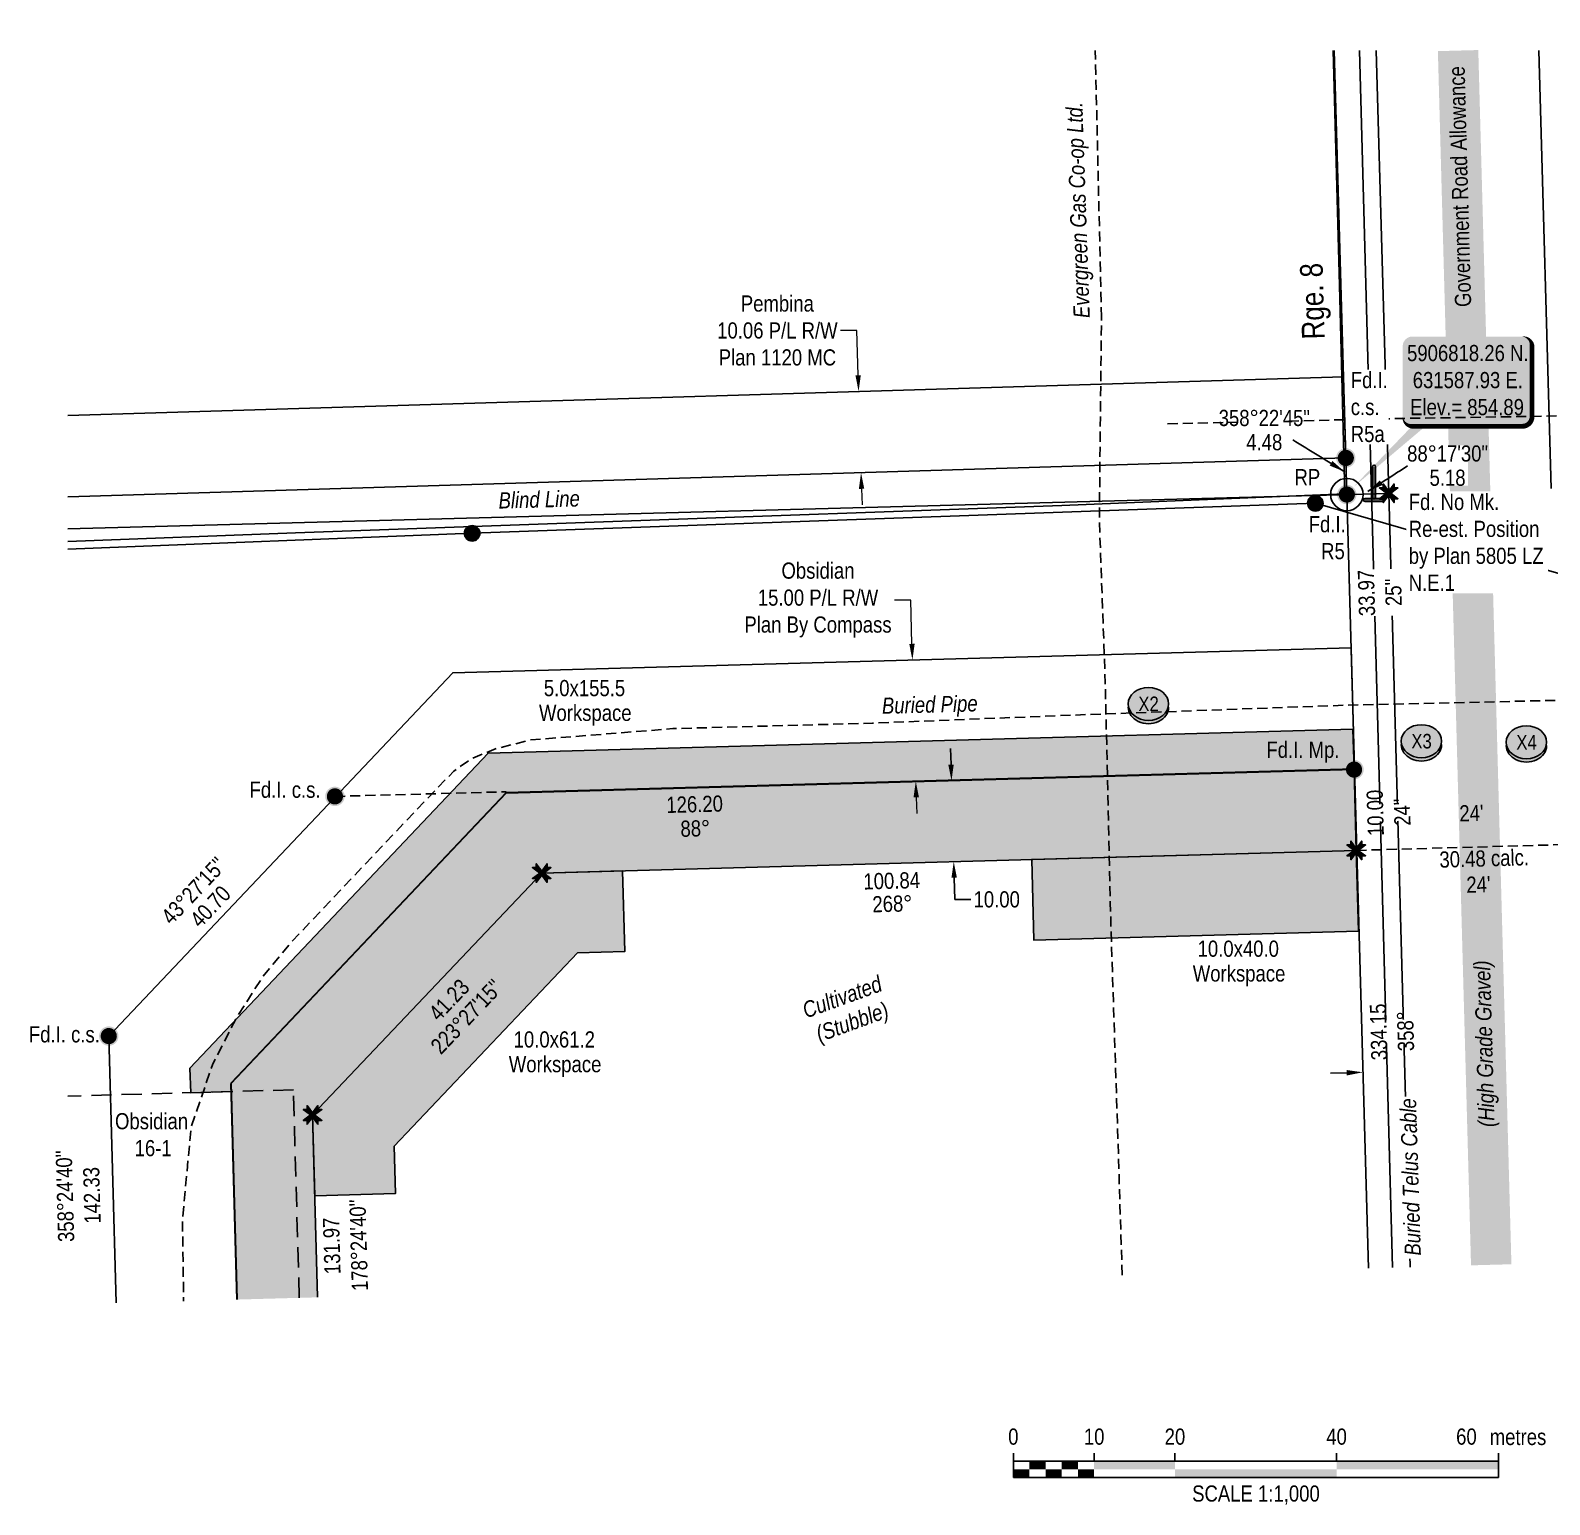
# Model space of a CAD drawing. Extents: x 628501 to 635392, y 5905924 to 5910752.
# Drawn here: x 628501 to 629441, y 5906040 to 5906952 of the extents above; entities that cross this region are included whole.
import ezdxf
from ezdxf.enums import TextEntityAlignment as Align

# ---------------------------------------------------------------- set-up
doc = ezdxf.new("R2010")
doc.units = 0
doc.header["$LTSCALE"] = 5
doc.header["$PDSIZE"] = 0.5
for name, pattern in [('foc-ACCESSROAD', [3.75, 2.5, -1.25]), ('foc-TRAV', [1.875, 1.25, -0.625]), ('POWERLINE5', [7.8, 2.4, -0.6, 0.6, -0.6, 0.6, -0.6, 2.4]), ('UG_PIPE', [1.875, 1.25, -0.625])]:
    doc.linetypes.add(name, pattern=pattern)
doc.layers.get('Defpoints').update_dxf_attribs({"color": 9})
for name, color, linetype in [('35', 37, 'Continuous'), ('AS-FENCE', 48, 'foc-FENCE'), ('AS-PIPE-UG', 44, 'UG_PIPE'), ('AS-PIPE-UG-T', 44, 'Continuous'), ('AS-POWER', 104, 'foc-POWER'), ('AS-POWER-EXISTING', 72, 'POWERLINE5'), ('AS-ROADS', 254, 'Continuous'), ('AS-SYMBOL', 7, 'Continuous'), ('AS-TELEPHONE-T', 224, 'Continuous'), ('AS-TELUS', 224, 'foc-TEL'), ('C-AR', 13, 'foc-ACCESSROAD'), ('C-RW', 13, 'Continuous'), ('D-TXT', 6, 'Continuous'), ('DETAIL-T', 7, 'Continuous'), ('F-RW', 190, 'Continuous'), ('L-BD', 7, 'Continuous'), ('L-BD1', 253, 'Continuous'), ('L-MON', 1, 'Continuous'), ('L-ROAD-T', 7, 'Continuous'), ('L-SEC', 7, 'Continuous'), ('L-TITLEDB', 4, 'Continuous'), ('L-TITLEDB-T', 4, 'Continuous'), ('P-CROSSINGS', 250, 'Continuous'), ('P-PROPOSED', 10, 'Continuous'), ('P-PROPOSED-H', 21, 'Continuous'), ('P-TEMP-H', 41, 'Continuous'), ('P-TEMP_WORKSPACE', 46, 'Continuous'), ('P-TRAV', 4, 'foc-TRAV'), ('P-TXT', 4, 'Continuous')]:
    doc.layers.add(name, color=color, linetype=linetype)
for name, color, linetype, lineweight in [('C-RW-T', 13, 'Continuous', 9), ('C-WS-T', 13, 'Continuous', 9), ('F-RW-T', 190, 'Continuous', 9), ('P-TEMP-T', 46, 'Continuous', 18), ('T-TEXT', 48, 'Continuous', 18)]:
    doc.layers.add(name, color=color, linetype=linetype, lineweight=lineweight)
doc.styles.add('80', font='ARIALN.TTF', dxfattribs={"height": 10})
doc.styles.add('80CG', font='ARIALN.TTF', dxfattribs={"height": 10})
doc.styles.add('80L', font='ARIALN.TTF', dxfattribs={"height": 10})
doc.styles.add('80LS', font='ARIALNI.TTF', dxfattribs={"height": 10})
doc.styles.add('Crossing', font='ARIALN.TTF', dxfattribs={"height": 10})
doc.styles.add('foc-LtypeFont', font='ARIALN.TTF', dxfattribs={"height": 7.35})
doc.linetypes.add('foc-FENCE', pattern='A,10,-1,["X",foc-LtypeFont,S=0.2,R=0,X=-0.625,Y=-0.75],-1.24', length=12.24)
doc.linetypes.add('foc-POWER', pattern='A,6,-1,["P",foc-LtypeFont,S=0.2,R=0,X=-0.625,Y=-0.75],-1.24,4', length=12.24)
doc.linetypes.add('foc-POWER_BURIED', pattern='A,10,-1,["P",foc-LtypeFont,S=0.2,R=0,X=-0.425,Y=-0.75],-2', length=13)
doc.linetypes.add('foc-TEL', pattern='A,2,-1,["T",foc-LtypeFont,S=0.2,R=0,X=-0.425,Y=-0.75],-1.24,8', length=12.24)
doc.dimstyles.new('Compass 5 000', dxfattribs={"dimscale": 5, "dimtxt": 9, "dimasz": 2, "dimexe": 0.2, "dimexo": 0.0625, "dimgap": 0.5, "dimtad": 0, "dimtih": 1, "dimtoh": 1, "dimzin": 0, "dimdsep": 46, "dimtxsty": '80CG', "dimcen": 0.1, "dimse1": 1, "dimse2": 1, "dimclrd": 256, "dimclrt": 256, "dimaunit": 1, "dimadec": 4, "dimazin": 0, "dimtfac": 0.06, "dimtofl": 0, "dimtmove": 0, "dimatfit": 1, "dimfxl": 0.2, "dimtolj": 1, "dimtzin": 0, "dimlwd": -1, "dimarcsym": 0})

# ---------------------------------------------------------------- blocks, each defined once
blk = doc.blocks.new('POWERPOLE')
h = blk.add_hatch(color=255)
edge = h.paths.add_edge_path()
edge.add_arc((0, 0), 0.96, 0, 360)
at = {"linetype": 'Continuous'}
for p, q in [((0.68, -0.68), (-0.68, 0.68)), ((-0.68, -0.68), (0.68, 0.68))]:
    blk.add_line(p, q, dxfattribs=at)
blk.add_circle((0, 0), 0.96, dxfattribs=at)
blk = doc.blocks.new('RP')
at = {"layer": '35', "color": 3}
blk.add_circle((0, 0), 10, dxfattribs=at)
at = {"layer": '35', "color": 3, "style": '80'}
blk.add_attdef('RP_001', (-32.36, 5.75), '', height=10, dxfattribs=at)
blk = doc.blocks.new('*U472')
at = {"color": 0}
for p, q in [((-150, 0), (-150, 15)), ((-150, 10), (150.24, 10)), ((-100, 10), (-100, 15)), ((-50, 10), (-50, 15)), ((50, 10), (50, 15)), ((150.24, 0), (150.24, 15)), ((-150, 0), (150.24, 0))]:
    blk.add_line(p, q, dxfattribs=at)
for points in [[(-140, 10), (-130, 10), (-140, 5), (-130, 5)], [(-120, 10), (-110, 10), (-120, 5), (-110, 5)], [(-100, 10), (-50, 10), (-100, 5), (-50, 5)], [(50, 10), (150.24, 10), (50, 5), (150.24, 5)], [(-150, 5), (-140, 5), (-150, 0), (-140, 0)], [(-130, 5), (-120, 5), (-130, 0), (-120, 0)], [(-110, 5), (-100, 5), (-110, 0), (-100, 0)], [(-50, 5), (50, 5), (-50, 0), (50, 0)]]:
    blk.add_solid(points, dxfattribs=at)
at = {"color": 0, "style": '80'}
blk.add_text('metres', height=10, dxfattribs=at).set_placement((162.24, 20), align=Align.CENTER)
at = {"color": 0, "char_height": 10, "style": '80'}
for s, insert, attachment_point in [('0', (-150, 30.21), 2), ('10', (-100, 30.21), 2), ('20', (-50, 30.21), 2), ('40', (50, 30.21), 2), ('60', (136.7, 30.22), 3), ('SCALE 1:1,000', (0.12, -5), 2)]:
    blk.add_mtext(s, dxfattribs=dict(at, insert=insert, attachment_point=attachment_point))
blk = doc.blocks.new('*U387')
h = blk.add_hatch(color=254)
edge = h.paths.add_edge_path()
edge.add_line((-34, -28.5), (34, -28.5))
edge.add_arc((34, -22.5), 6, 270, 360)
edge.add_line((40, -22.5), (40, 21))
edge.add_arc((34, 21), 6, 0, 90)
edge.add_line((34, 27), (-34, 27))
edge.add_arc((-34, 21), 6, 90, 180)
edge.add_line((-40, 21), (-40, -22.5))
edge.add_arc((-34, -22.5), 6, 180, 270)
at = {"color": 1, "flags": 128}
blk.add_lwpolyline([(-34, -28.5, 3, 3, 0), (34, -28.5, 3, 3, 0.414214), (40, -22.5, 3, 3, 0), (40, 21, 3, 0, 0.414214), (34, 27, 0, 0, 0), (-34, 27, 0, 0, 0.414214), (-40, 21, 0, 0, 0), (-40, -22.5, 0, 3, 0.414214)], format="xyseb", close=True, dxfattribs=at)
blk.add_lwpolyline([(-70.94, -66.51, 0, 10, 0), (0, 0, 5, 5, 0)], format="xyseb", dxfattribs=at)
at = {"color": 1, "style": '80'}
blk.add_attdef('ENTER_TEXT_001', (-35.99, -5), '', height=10, dxfattribs=at)
blk = doc.blocks.new('*D425')
at = {"layer": 'Defpoints', "color": 0, "transparency": 16777216}
for p in [(629013.44, 5906728.38), (628829.79, 5906722.82), (628831.31, 5906672.56)]:
    blk.add_point(p, dxfattribs=at)
at = {"layer": 'F-RW-T', "transparency": 16777216}
for p, q in [((629012.3, 5906766), (629002.3, 5906766)), ((629013.13, 5906738.38), (629012.3, 5906766)), ((629015.26, 5906668.13), (629015.57, 5906658.13))]:
    blk.add_line(p, q, dxfattribs=at)
for points in [[(629014.8, 5906738.43), (629011.47, 5906738.33), (629013.44, 5906728.38)], [(629016.93, 5906668.18), (629013.6, 5906668.08), (629014.96, 5906678.12)]]:
    blk.add_solid(points, dxfattribs=at)
at = {"layer": 'F-RW-T', "transparency": 16777216, "insert": (628963.21, 5906766), "char_height": 10, "attachment_point": 5, "style": '80CG'}
blk.add_mtext('\\A1;Pembina\\P10.06 P/L R/W\\PPlan 1120 MC', dxfattribs=at)
blk = doc.blocks.new('dyn_anchor')
h = blk.add_hatch(color=255)
h.dxf.hatch_style = 1
edge = h.paths.add_edge_path()
edge.add_arc((0, 4.125), 0.2, 0, 180, ccw=False)
edge.add_line((0.2, 4.125), (0.2, 0.2))
edge.add_line((0.2, 0.2), (-0.2, 0.2))
edge.add_line((-0.2, 0.2), (-0.2, 4.125))
h = blk.add_hatch(color=255)
h.dxf.hatch_style = 1
edge = h.paths.add_edge_path()
edge.add_arc((-1.1, 0), 0.2, 90, 270, ccw=False)
edge.add_line((-1.1, 0.2), (0.2, 0.2))
edge.add_line((0.2, 0.2), (1.1, 0.2))
edge.add_arc((1.1, 0), 0.2, -90, 90, ccw=False)
edge.add_line((1.1, -0.2), (-1.1, -0.2))
at = {"color": 255, "flags": 128}
blk.add_lwpolyline([(-0.2, 4.125, -1), (0.2, 4.125), (0.2, 0.2), (-0.2, 0.2)], format="xyb", close=True, dxfattribs=at)
at = {"color": 72, "const_width": 0.1, "flags": 128}
for points in [[(0, 4.125), (0, 0)], [(-1.1, 0), (1.1, 0)]]:
    blk.add_lwpolyline(points, dxfattribs=at)
at = {"color": 255}
blk.add_lwpolyline([(-1.1, -0.2, -1), (-1.1, 0.2), (0.2, 0.2), (1.1, 0.2, -1), (1.1, -0.2)], format="xyb", close=True, dxfattribs=at)
blk = doc.blocks.new('fdia')
at = {"color": 255, "const_width": 1}
blk.add_lwpolyline([(-0.5, 0, 1), (0.5, 0, 1)], format="xyb", close=True, dxfattribs=at)
blk = doc.blocks.new('Fdiaa')
blk.add_blockref('fdia', (0, 0))
blk = doc.blocks.new('fdib')
at = {"color": 1, "const_width": 1.6}
blk.add_lwpolyline([(-0.4, 0, 1), (0.4, 0, 1)], format="xyb", close=True, dxfattribs=at)
at = {"color": 1}
blk.add_circle((0, 0), 0.8, dxfattribs=at)
blk = doc.blocks.new('Fdibb')
blk.add_blockref('fdib', (0, 0))
blk = doc.blocks.new('fdicc')
for name in ['Fdibb', 'Fdiaa']:
    blk.add_blockref(name, (0, 0))
blk = doc.blocks.new('FDI')
blk.add_blockref('fdicc', (0, 0))
blk = doc.blocks.new('TEMP')
h = blk.add_hatch(color=255)
h.dxf.hatch_style = 1
h.paths.add_polyline_path([(0, 0.25), (-0.67, 1.15), (-0.67, 0.67), (-1.15, 0.67), (-0.25, 0), (-1.15, -0.67), (-0.67, -0.67), (-0.67, -1.15), (0, -0.25), (0.67, -1.15), (0.67, -0.67), (1.15, -0.67), (0.25, 0), (1.15, 0.67), (0.67, 0.67), (0.67, 1.15)])
h.paths.add_polyline_path([(0.57, 0.85), (0.57, 0.57), (0.85, 0.57), (0.08, 0), (0.85, -0.57), (0.57, -0.57), (0.57, -0.85), (0, -0.08), (-0.57, -0.85), (-0.57, -0.57), (-0.85, -0.57), (-0.08, 0), (-0.85, 0.57), (-0.57, 0.57), (-0.57, 0.85), (0, 0.08)], flags=16)
h = blk.add_hatch(color=1)
h.dxf.hatch_style = 1
h.paths.add_polyline_path([(0, 0.08), (-0.57, 0.85), (-0.57, 0.57), (-0.85, 0.57), (-0.08, 0), (-0.85, -0.57), (-0.57, -0.57), (-0.57, -0.85), (0, -0.08), (0.57, -0.85), (0.57, -0.57), (0.85, -0.57), (0.08, 0), (0.85, 0.57), (0.57, 0.57), (0.57, 0.85)])
at = {"color": 1}
for p, q in [((-0.08, 0), (0.08, 0)), ((0, 0.08), (0, -0.08))]:
    blk.add_line(p, q, dxfattribs=at)
at = {"color": 255, "flags": 128}
blk.add_lwpolyline([(-0.25, 0), (-1.15, 0.67), (-0.67, 0.67), (-0.67, 1.15), (0, 0.25), (0.67, 1.15), (0.67, 0.67), (1.15, 0.67), (0.25, 0), (1.15, -0.67), (0.67, -0.67), (0.67, -1.15), (0, -0.25), (-0.67, -1.15), (-0.67, -0.67), (-1.15, -0.67)], close=True, dxfattribs=at)
at = {"color": 1, "flags": 128}
blk.add_lwpolyline([(-0.08, 0), (-0.85, 0.57), (-0.57, 0.57), (-0.57, 0.85), (0, 0.08), (0.57, 0.85), (0.57, 0.57), (0.85, 0.57), (0.08, 0), (0.85, -0.57), (0.57, -0.57), (0.57, -0.85), (0, -0.08), (-0.57, -0.85), (-0.57, -0.57), (-0.85, -0.57)], close=True, dxfattribs=at)
blk = doc.blocks.new('*D583')
at = {"layer": 'Defpoints', "color": 0, "transparency": 16777216}
for p in [(629100.57, 5906488.36), (629072.28, 5906437.57), (629101.96, 5906438.4)]:
    blk.add_point(p, dxfattribs=at)
at = {"layer": 'P-TXT', "transparency": 16777216}
for p, q in [((629070.61, 5906497.53), (629070.33, 5906507.53)), ((629072.56, 5906427.58), (629072.93, 5906414.15)), ((629072.93, 5906414.15), (629082.93, 5906414.15))]:
    blk.add_line(p, q, dxfattribs=at)
for points in [[(629072.28, 5906497.58), (629068.94, 5906497.49), (629070.89, 5906487.54)], [(629074.22, 5906427.62), (629070.89, 5906427.53), (629072.28, 5906437.57)]]:
    blk.add_solid(points, dxfattribs=at)
at = {"layer": 'P-TXT', "transparency": 16777216, "insert": (629098.87, 5906414.15), "char_height": 10, "attachment_point": 5, "style": '80CG'}
blk.add_mtext('\\A1;10.00', dxfattribs=at)
blk = doc.blocks.new('xing2')
h = blk.add_hatch(color=50)
h.dxf.hatch_style = 1
edge = h.paths.add_edge_path()
edge.add_ellipse((0, 0), major_axis=(-12.5, 0), ratio=0.816297, start_angle=0, end_angle=360)
h = blk.add_hatch(color=250)
h.dxf.hatch_style = 1
edge = h.paths.add_edge_path()
edge.add_ellipse((0, -2.05), major_axis=(-12.5, 0), ratio=0.816297, start_angle=0, end_angle=180)
edge.add_line((12.5, -2.05), (12.5, 0))
edge.add_ellipse((0, 0), major_axis=(-12.5, 0), ratio=0.816297, start_angle=0, end_angle=180, ccw=False)
edge.add_line((-12.5, 0), (-12.5, -2.05))
at = {"color": 250}
blk.add_ellipse((0, 0), major_axis=(-12.5, 0), ratio=0.816297, dxfattribs=at)
blk.add_ellipse((0, -2.05), major_axis=(-12.5, 0), ratio=0.816297, start_param=0, end_param=3.141593, dxfattribs=at)
at = {"color": 250, "style": 'Crossing'}
blk.add_attdef('CROSSING', text='', height=9, dxfattribs=at).set_placement((0.09, 0.02), align=Align.MIDDLE_CENTER)
at = {"color": 250, "style": 'Crossing', "flags": 1}
for tag, p in [('OWNER', (0.09, -12.49)), ('DESCRIPTION', (0.09, -25.77)), ('LOCATION', (0.09, -39.3)), ('DWG_REF', (0.09, -52.84))]:
    blk.add_attdef(tag, text='', height=9, dxfattribs=at).set_placement(p, align=Align.MIDDLE_CENTER)
blk = doc.blocks.new('*D590')
at = {"layer": 'C-RW-T', "transparency": 16777216}
for p, q in [((629045.69, 5906599.35), (629035.69, 5906599.35)), ((629046.45, 5906572.24), (629045.69, 5906599.35)), ((629049.09, 5906477.3), (629049.37, 5906467.31))]:
    blk.add_line(p, q, dxfattribs=at)
for points in [[(629048.11, 5906572.29), (629044.78, 5906572.2), (629046.73, 5906562.25)], [(629050.75, 5906477.35), (629047.42, 5906477.26), (629048.81, 5906487.3)]]:
    blk.add_solid(points, dxfattribs=at)
at = {"layer": 'Defpoints', "color": 0, "transparency": 16777216}
for p in [(628979.8, 5906560.39), (629046.73, 5906562.25), (628981.89, 5906485.44)]:
    blk.add_point(p, dxfattribs=at)
at = {"layer": 'C-RW-T', "transparency": 16777216, "insert": (628988.33, 5906599.35), "char_height": 10, "attachment_point": 5, "style": '80CG'}
blk.add_mtext('\\A1;Obsidian\\P15.00 P/L R/W\\PPlan By Compass', dxfattribs=at)
blk = doc.blocks.new('*D593')
at = {"layer": 'Defpoints', "color": 0, "transparency": 16777216}
for p in [(629475.7, 5906381.62), (629323.4, 5906377.39), (629325.35, 5906307.26)]:
    blk.add_point(p, dxfattribs=at)
at = {"layer": 'L-TITLEDB-T', "transparency": 16777216}
for p, q in [((629315.36, 5906306.98), (629305.36, 5906306.7)), ((629487.64, 5906311.77), (629497.64, 5906312.05))]:
    blk.add_line(p, q, dxfattribs=at)
for points in [[(629487.6, 5906313.44), (629487.69, 5906310.11), (629477.65, 5906311.49)], [(629315.31, 5906308.65), (629315.4, 5906305.32), (629325.35, 5906307.26)]]:
    blk.add_solid(points, dxfattribs=at)
at = {"layer": 'L-TITLEDB-T', "transparency": 16777216, "insert": (629533.64, 5906312.05), "char_height": 10, "attachment_point": 5, "style": '80CG'}
blk.add_mtext('\\A1;30.48 Road \\PPlan 5805 LZ', dxfattribs=at)
blk = doc.blocks.new('FH WS LABEL')
at = {"layer": 'P-TEMP-T', "style": '80'}
for tag, p in [('SIZE_001', (-25.49, 3.38)), ('Workspace_001', (-28.48, -11.93))]:
    blk.add_attdef(tag, p, '', height=10, dxfattribs=at)

msp = doc.modelspace()

# ---------------------------------------------------------------- hatches: boundary and pattern name
at = {"layer": 'P-PROPOSED-H'}
h = msp.add_hatch(color=256, dxfattribs=at)
h.dxf.hatch_style = 1
h.paths.add_polyline_path([(629319.869, 5906494.474), (628795.372, 5906479.863), (628625.167, 5906300.219), (628628.871, 5906166.697), (628678.836, 5906168.082), (628675.707, 5906280.887), (628817.435, 5906430.474), (629321.259, 5906444.509)])
at = {"layer": 'P-TEMP-H'}
h = msp.add_hatch(color=256, dxfattribs=at)
h.dxf.hatch_style = 1
h.paths.add_polyline_path([(628600.32, 5906294.645), (628625.302, 5906295.354), (628625.167, 5906300.219), (628795.372, 5906479.863), (629319.869, 5906494.474), (629319.173, 5906519.456), (628784.341, 5906504.558), (628599.898, 5906309.885)])
h = msp.add_hatch(color=256, dxfattribs=at)
h.dxf.hatch_style = 1
h.paths.add_polyline_path([(629321.259, 5906444.509), (629120.517, 5906438.917), (629121.908, 5906388.952), (629322.649, 5906394.544)])
h = msp.add_hatch(color=256, dxfattribs=at)
h.dxf.hatch_style = 1
h.paths.add_polyline_path([(628867.4, 5906431.866), (628817.435, 5906430.474), (628675.707, 5906280.887), (628677.093, 5906230.922), (628727.058, 5906232.307), (628726.247, 5906261.554), (628839.497, 5906381.085), (628868.791, 5906381.901)])

# ---------------------------------------------------------------- linework, layer by layer
at = {"layer": 'AS-FENCE', "flags": 128}
msp.add_lwpolyline([(628524.301, 5906635.609), (628665.099, 5906640.957), (628849.929, 5906647.432), (629139.079, 5906657.762), (629314.269, 5906665.017), (629310.949, 5906793.847), (629306.884, 5906939.163)], dxfattribs=at)
at = {"layer": 'AS-PIPE-UG'}
msp.add_lwpolyline([(629163.634, 5906774.252), (629159.84, 5906939.163)], dxfattribs=at)
at = {"layer": 'AS-PIPE-UG', "flags": 128}
for points in [[(629176.524, 5906181.875), (629169.069, 5906412.262), (629166.009, 5906548.222), (629162.344, 5906648.902), (629163.634, 5906774.252)], [(629204.55, 5906708.356), (629349.479, 5906711.647), (629459.934, 5906713.402), (629529.544, 5906717.087), (629614.889, 5906718.827), (629823.259, 5906724.292), (630045.605, 5906730.752)], [(629613.007, 5906542.393), (629568.769, 5906540.872), (629469.789, 5906537.852), (629315.684, 5906534.317), (629154.564, 5906528.502), (629021.954, 5906523.197), (628898.454, 5906519.797), (628810.739, 5906512.827), (628789.329, 5906507.492), (628774.214, 5906501.297), (628763.024, 5906493.467), (628739.754, 5906469.407), (628662.309, 5906387.397), (628644.684, 5906366.127), (628628.154, 5906340.132), (628613.759, 5906311.827), (628600.539, 5906272.982), (628595.234, 5906215.537), (628595.981, 5906165.786)]]:
    msp.add_lwpolyline(points, dxfattribs=at)
at = {"layer": 'AS-POWER', "linetype": 'foc-POWER_BURIED', "flags": 128}
msp.add_lwpolyline([(628524.301, 5906630.73), (628774.384, 5906640.632), (629295.964, 5906659.187), (629463.609, 5906610.712)], dxfattribs=at)
at = {"layer": 'AS-ROADS', "const_width": 24.992, "flags": 128}
msp.add_lwpolyline([(629384.23, 5906939.163), (629404.724, 5906188.199)], dxfattribs=at)
at = {"layer": 'AS-TELUS', "flags": 128}
msp.add_lwpolyline([(629343.651, 5906186.507), (629323.15, 5906939.163)], dxfattribs=at)
at = {"layer": 'C-AR'}
msp.add_lwpolyline([(628667.49, 5906167.768), (628663.84, 5906296.447), (628524.301, 5906292.489)], dxfattribs=at)
at = {"layer": 'C-RW', "flags": 128}
msp.add_lwpolyline([(628554.228, 5906164.629), (628549.654, 5906329.663), (628762.388, 5906554.341), (629318.055, 5906569.79), (629320.138, 5906494.843), (628795.494, 5906480.257), (628625.462, 5906300.678), (628629.175, 5906166.706)], dxfattribs=at)
msp.add_lwpolyline([(628554.228, 5906164.629), (628549.654, 5906329.663), (628762.388, 5906554.341), (629318.055, 5906569.79), (629320.138, 5906494.843), (628795.494, 5906480.257), (628625.462, 5906300.678), (628629.175, 5906166.706)], dxfattribs=at)
msp.add_lwpolyline([(628554.228, 5906164.629), (628549.654, 5906329.663), (628762.388, 5906554.341), (629318.055, 5906569.79), (629320.138, 5906494.843), (628795.494, 5906480.257), (628625.462, 5906300.678), (628629.175, 5906166.706)], dxfattribs=at)
at = {"layer": 'F-RW', "flags": 128}
msp.add_lwpolyline([(628524.301, 5906663.258), (629314.778, 5906687.205), (629313.354, 5906737.468), (628524.301, 5906713.565)], dxfattribs=at)
at = {"layer": 'L-SEC'}
for p, q in [((629341.299, 5906665.363), (629333.542, 5906939.163)), ((629441.822, 5906668.362), (629434.15, 5906939.163)), ((628524.301, 5906643.331), (629341.301, 5906665.287)), ((629354.604, 5906186.81), (629341.299, 5906665.363))]:
    msp.add_line(p, q, dxfattribs=at)
at = {"layer": 'L-TITLEDB', "flags": 128}
for points in [[(629315.419, 5906664.592), (629307.64, 5906939.163)], [(629328.723, 5906186.093), (629315.419, 5906664.592)]]:
    msp.add_lwpolyline(points, dxfattribs=at)
at = {"layer": 'P-PROPOSED', "flags": 128}
msp.add_lwpolyline([(628678.836, 5906168.082), (628675.707, 5906280.887), (628817.435, 5906430.474), (629321.259, 5906444.509), (629319.869, 5906494.474), (628795.372, 5906479.863), (628625.167, 5906300.219), (628628.871, 5906166.697)], dxfattribs=at)
at = {"layer": 'P-TEMP_WORKSPACE'}
for points in [[(628600.32, 5906294.645), (628599.898, 5906309.885), (628784.341, 5906504.558), (629319.173, 5906519.456), (629319.869, 5906494.474), (628795.372, 5906479.863), (628625.167, 5906300.219), (628625.302, 5906295.354)], [(629321.259, 5906444.509), (629120.517, 5906438.917), (629121.908, 5906388.952), (629322.649, 5906394.544)], [(628867.4, 5906431.866), (628817.435, 5906430.474), (628675.707, 5906280.887), (628677.093, 5906230.922), (628727.058, 5906232.307), (628726.247, 5906261.554), (628839.497, 5906381.085), (628868.791, 5906381.901)]]:
    msp.add_lwpolyline(points, close=True, dxfattribs=at)
at = {"layer": 'P-TRAV'}
msp.add_line((628689.551, 5906477.897), (628795.495, 5906480.744), dxfattribs=at)
at = {"layer": 'P-TRAV', "flags": 128}
msp.add_lwpolyline([(629321.259, 5906444.509), (629473.552, 5906448.751)], dxfattribs=at)

# ---------------------------------------------------------------- block references
at = {"layer": '35'}
msp.add_blockref('RP', (629315.419, 5906664.592), dxfattribs=at).add_auto_attribs({'RP_001': 'RP'})
at = {"layer": 'AS-POWER-EXISTING', "xscale": 4.998401599999982, "yscale": 4.998401599999982, "zscale": 4.998401599999982}
for p in [(629295.964, 5906659.187), (628774.384, 5906640.632)]:
    msp.add_blockref('POWERPOLE', p, dxfattribs=at)
at = {"layer": 'AS-SYMBOL', "xscale": 4.998401599999982, "yscale": 4.998401599999982, "zscale": 4.998401599999982}
msp.add_blockref('dyn_anchor', (629332.244, 5906661.192), dxfattribs=at)
at = {"layer": 'DETAIL-T', "color": 2}
ref = msp.add_blockref('*U387', (629389.978, 5906735.307), dxfattribs=at)
ref.add_attrib('ENTER_TEXT_001', '5906818.26 N.', (629352.659, 5906747.08), dxfattribs={"layer": '0', "color": 1, "height": 10, "style": '80'})
ref.add_attrib('ENTER_TEXT_002', '631587.93 E.', (629356.182, 5906730.372), dxfattribs={"layer": '0', "color": 1, "height": 10, "style": '80'})
ref.add_attrib('ENTER_TEXT_003', 'Elev.= 854.89', (629354.589, 5906713.665), dxfattribs={"layer": '0', "color": 1, "height": 10, "style": '80'})
at = {"layer": 'DETAIL-T', "xscale": 0.9996803199999957, "yscale": 0.9996803199999957, "zscale": 0.9996803199999957}
msp.add_blockref('*U472', (629259.097, 5906056.736), dxfattribs=at)
at = {"layer": 'L-MON'}
for name, p, xscale, yscale, zscale in [('FDI', (629315.419, 5906664.592), 4.998428749999986, 4.998428749999986, 4.998428749999986), ('TEMP', (629341.299, 5906665.363), 4.998428749999987, 4.998428749999987, 4.998428749999987)]:
    msp.add_blockref(name, p, dxfattribs=dict(at, xscale=xscale, yscale=yscale, zscale=zscale))
at = {"layer": 'L-MON', "color": 6, "xscale": 4.99842874999999, "yscale": 4.99842874999999, "zscale": 4.99842874999999}
for name, p in [('FDI', (629319.869, 5906494.474)), ('FDI', (628689.551, 5906477.897)), ('TEMP', (628817.435, 5906430.474)), ('FDI', (628549.654, 5906329.663)), ('TEMP', (628675.707, 5906280.887))]:
    msp.add_blockref(name, p, dxfattribs=at)
at = {"layer": 'P-CROSSINGS', "xscale": 0.99968575, "yscale": 0.99968575, "zscale": 0.99968575}
for p, values in [((629192.694, 5906535.107), {'CROSSING': 'X2'}), ((629361.552, 5906512.04), {'CROSSING': 'X3'}), ((629426.479, 5906511.365), {'CROSSING': 'X4'})]:
    msp.add_blockref('xing2', p, dxfattribs=at).add_auto_attribs(values)
at = {"layer": 'P-TEMP-T', "xscale": 0.99968575, "yscale": 0.99968575, "zscale": 0.99968575}
for p, values in [((628844.231, 5906536.508), {'SIZE_001': '5.0x155.5', 'Workspace_001': 'Workspace'}), ((629248.599, 5906375.325), {'SIZE_001': '10.0x40.0', 'Workspace_001': 'Workspace'}), ((628825.555, 5906319.208), {'SIZE_001': '10.0x61.2', 'Workspace_001': 'Workspace'})]:
    msp.add_blockref('FH WS LABEL', p, dxfattribs=at).add_auto_attribs(values)

# ---------------------------------------------------------------- texts
at = {"layer": 'AS-PIPE-UG-T', "char_height": 9.9968, "attachment_point": 1, "style": '80L'}
for s, width, insert, rotation in [('\\pi0.30413;{\\fArial Narrow|b0|i1|c0|p34;Evergreen Gas Co-op Ltd.}', 132.60562, (629146.481, 5906773.214), 92.012189), ('\\pi0.29888;{\\fArial Narrow|b0|i1|c0|p34;Buried Pipe}', 59.01701, (629027.429, 5906538.937), 1.502374)]:
    msp.add_mtext_dynamic_manual_height_columns(s, width=width, gutter_width=99.968, heights=[0], dxfattribs=dict(at, insert=insert, rotation=rotation))
at = {"layer": 'C-WS-T', "insert": (628544.046, 5906282.019), "char_height": 10, "attachment_point": 1, "style": '80L'}
msp.add_mtext_dynamic_manual_height_columns('\\pi9.4777;Obsidian\\P\\pi21.606;16-1', width=62.78897, gutter_width=49.984, heights=[0], dxfattribs=at)
at = {"layer": 'D-TXT', "color": 3, "insert": (629287.695, 5906760.351), "char_height": 13.9955, "attachment_point": 1, "rotation": 91.581942, "style": '80L'}
msp.add_mtext_dynamic_manual_height_columns('Rge. 8', width=73.73168, gutter_width=47.485, heights=[0], dxfattribs=at)
at = {"layer": 'L-BD', "style": '80L'}
for s, rotation, p in [('126.20', 1.5394, (628912.012, 5906473.083)), ("24'", 1.5394, (629392.475, 5906467.65)), ('88°', 1.5394, (628912.415, 5906458.093)), ("43°27'15''", 46.5634, (628602.124, 5906419.611)), ('40.70', 46.5634, (628612.468, 5906409.816))]:
    msp.add_text(s, height=9.9968, rotation=rotation, dxfattribs=at).set_placement(p, align=Align.MIDDLE)
at = {"layer": 'L-BD1', "style": '80L'}
for s, height, rotation, p in [('100.84', 9.9969, 1.5956, (629033.904, 5906425.744)), ("24'", 9.9969, 1.5956, (629396.793, 5906423.511)), ('268°', 9.9969, 1.5956, (629034.301, 5906411.504)), ("223°27'15''", 9.99686, 46.5455, (628770.986, 5906341.741)), ('41.23', 9.9969, 46.5455, (628760.1, 5906352.055))]:
    msp.add_text(s, height=height, rotation=rotation, dxfattribs=at).set_placement(p, align=Align.MIDDLE)
at = {"layer": 'L-BD1', "insert": (628682.576, 5906199.743), "char_height": 9.99686, "width": 26.4662, "attachment_point": 2, "rotation": 91.5887, "style": '80L'}
msp.add_mtext("131.97 178°24'40''", dxfattribs=at)
at = {"layer": 'L-MON', "char_height": 9.9969, "attachment_point": 1, "style": '80L'}
for s, insert in [('Fd.I. Mp.', (629265.661, 5906511.735)), ('Fd.I. c.s.', (628636.726, 5906487.009)), ('Fd.I. c.s.', (628500.236, 5906335.743))]:
    msp.add_mtext_dynamic_manual_height_columns(s, width=44.77953, gutter_width=50, heights=[0], dxfattribs=dict(at, insert=insert))
at = {"layer": 'L-ROAD-T', "style": '80L'}
msp.add_text('Government Road Allowance', height=10, rotation=91.580549, dxfattribs=at).set_placement((629385.304, 5906855.045), align=Align.MIDDLE_CENTER)
at = {"layer": 'L-SEC', "insert": (628790.584, 5906665.88), "char_height": 10, "attachment_point": 1, "rotation": 1.533599, "style": '80L'}
msp.add_mtext_dynamic_manual_height_columns('{\\fArial Narrow|b0|i1|c0|p34;Blind Line}', width=50.11126, gutter_width=49.984, heights=[0], dxfattribs=at)
at = {"layer": 'P-TXT', "insert": (629372.494, 5906443.762), "char_height": 9.9968, "attachment_point": 1, "rotation": 1.595635, "style": '80L'}
msp.add_mtext_dynamic_manual_height_columns('\\pi0.058481;30.48 calc.', width=54.07651, gutter_width=49.984, heights=[0], dxfattribs=at)
at = {"layer": 'T-TEXT', "style": '80LS'}
msp.add_text('(High Grade Gravel)', height=10, rotation=91.580549, dxfattribs=at).set_placement((629400.411, 5906324.924), align=Align.MIDDLE_CENTER)

# ---------------------------------------------------------------- dimensions: what is measured, and where the dimension line sits
at = {"layer": 'C-RW-T'}
dim = msp.add_linear_dim(base=(629046.726, 5906562.247), p1=(628981.888, 5906485.439), p2=(628979.804, 5906560.386), angle=91.592589, text='Obsidian\\P15.00 P/L R/W\\PPlan By Compass', dimstyle='Compass 5 000', dxfattribs=at)
dim.commit()
dim.dimension.update_dxf_attribs({"geometry": '*D590', "text_midpoint": (628988.331, 5906599.348), "dimtype": 161})
at = {"layer": 'F-RW-T', "color": 5}
dim = msp.add_linear_dim(base=(629013.438, 5906728.383), p1=(628831.312, 5906672.559), p2=(628829.79, 5906722.82), angle=91.735144, text='Pembina\\P10.06 P/L R/W\\PPlan 1120 MC', dimstyle='Compass 5 000', dxfattribs=at)
dim.commit()
dim.dimension.update_dxf_attribs({"geometry": '*D425', "text_midpoint": (628963.212, 5906766.003), "dimtype": 161})
at = {"layer": 'P-TXT'}
dim = msp.add_linear_dim(base=(629072.28, 5906437.573), p1=(629100.57, 5906488.365), p2=(629101.962, 5906438.4), angle=271.595635, text='10.00', dimstyle='Compass 5 000', dxfattribs=at)
dim.commit()
dim.dimension.update_dxf_attribs({"geometry": '*D583', "text_midpoint": (629098.87, 5906414.149), "dimtype": 161})

# ---------------------------------------------------------------- leaders
at = {"layer": 'L-BD', "path_type": 1}
msp.add_leader([(629314.156, 5906678.642), (629281.932, 5906698.515)], dimstyle='Compass 5 000', override={"dimgap": 0.5, "dimtad": 0}, dxfattribs=at)
at = {"layer": 'L-BD', "color": 3, "path_type": 1}
msp.add_leader([(629328.323, 5906666.548), (629353.034, 5906682.263)], dimstyle='Compass 5 000', override={"dimgap": 0.5, "dimtad": 0}, dxfattribs=at)

# ---------------------------------------------------------------- next in the draw order: texts
at = {"layer": 'L-BD', "char_height": 9.9937, "width": 25.36583, "attachment_point": 2, "line_spacing_factor": 0.9, "style": '80L', "bg_fill": 3, "box_fill_scale": 1, "bg_fill_color": 256, "bg_fill_transparency": 0}
for s, insert in [('358°22\'45"\\P4.48', (629264.37, 5906716.955)), ('88°17\'30"\\P5.18', (629377.726, 5906694.976))]:
    msp.add_mtext(s, dxfattribs=dict(at, insert=insert))
at = {"layer": 'L-BD', "char_height": 9.9968, "attachment_point": 2, "style": '80L', "bg_fill": 3, "box_fill_scale": 1.15, "bg_fill_color": 256, "bg_fill_true_color": 256, "bg_fill_transparency": 0}
for s, insert, width, rotation in [("33.97\\P25'' ", (629322.547, 5906603.596), 25.91662, 91.5926), ('334.15\\P358°', (629330.063, 5906332.07), 11.17442, 91.587)]:
    msp.add_mtext(s, dxfattribs=dict(at, insert=insert, width=width, rotation=rotation))
at = {"layer": 'L-BD', "color": 3, "insert": (629327.983, 5906467.545), "char_height": 9.9937, "width": 10.58467, "attachment_point": 2, "rotation": 91.5935, "style": '80L', "bg_fill": 3, "box_fill_scale": 1, "bg_fill_color": 256, "bg_fill_transparency": 0}
msp.add_mtext('10.00 \\P24"', dxfattribs=at)
at = {"layer": 'L-BD', "insert": (628517.571, 5906230.537), "char_height": 9.99372, "width": 10.58315, "attachment_point": 2, "rotation": 91.5887, "style": '80L', "bg_fill": 3, "box_fill_scale": 1, "bg_fill_color": 256, "bg_fill_transparency": 0}
msp.add_mtext("358°24'40''\\P142.33", dxfattribs=at)
at = {"layer": 'L-MON', "attachment_point": 1, "style": '80L', "bg_fill": 3, "box_fill_scale": 1.15, "bg_fill_color": 256, "bg_fill_true_color": 256, "bg_fill_transparency": 0}
for s, insert, char_height in [('Fd.I.\\Pc.s.\\PR5a', (629317.845, 5906740.413), 9.9988), ('\\pi1.0617;Fd.I.\\P\\pi8.762;R5', (629290.763, 5906651.25), 9.99882)]:
    msp.add_mtext_dynamic_manual_height_columns(s, width=22.04145, gutter_width=49.974, heights=[0], dxfattribs=dict(at, insert=insert, char_height=char_height))
at = {"layer": 'T-TEXT', "insert": (628977.058, 5906349.693), "char_height": 9.99574, "attachment_point": 1, "rotation": 20, "style": '80LS', "bg_fill": 2}
msp.add_mtext_dynamic_manual_height_columns('\\pi0.56818;Cultivated\\P\\pi3.3739;(Stubble)', width=51.5787, gutter_width=49.984, heights=[0], dxfattribs=at)

# ---------------------------------------------------------------- next in the draw order: block references
at = {"layer": 'L-MON', "xscale": 4.998428749999986, "yscale": 4.998428749999986, "zscale": 4.998428749999986}
msp.add_blockref('FDI', (629314.778, 5906687.205), dxfattribs=at)
at = {"layer": 'L-MON', "color": 6, "xscale": 4.99842874999999, "yscale": 4.99842874999999, "zscale": 4.99842874999999}
msp.add_blockref('TEMP', (629321.259, 5906444.509), dxfattribs=at)

# ---------------------------------------------------------------- next in the draw order: texts
at = {"layer": 'L-MON', "insert": (629353.698, 5906665.028), "char_height": 9.99882, "attachment_point": 1, "style": '80L', "bg_fill": 3, "box_fill_scale": 1.15, "bg_fill_color": 256, "bg_fill_true_color": 256, "bg_fill_transparency": 0}
msp.add_mtext_dynamic_manual_height_columns('Fd. No Mk.\\PRe-est. Position \\Pby Plan 5805 LZ\\PN.E.1', width=84.66091, gutter_width=49.974, heights=[0], dxfattribs=at)

# ---------------------------------------------------------------- next in the draw order: dimensions: what is measured, and where the dimension line sits
at = {"layer": 'L-TITLEDB-T'}
dim = msp.add_linear_dim(base=(629325.354, 5906307.259), p1=(629475.697, 5906381.62), p2=(629323.404, 5906377.386), angle=181.592586, text='30.48 Road \\PPlan 5805 LZ', dimstyle='Compass 5 000', dxfattribs=at)
dim.commit()
dim.dimension.update_dxf_attribs({"geometry": '*D593', "text_midpoint": (629533.638, 5906312.049), "dimtype": 161})

# ---------------------------------------------------------------- next in the draw order: texts
at = {"layer": 'AS-TELEPHONE-T', "insert": (629351.247, 5906193.398), "char_height": 9.9968, "attachment_point": 1, "rotation": 91.774167, "style": '80L', "bg_fill": 3, "box_fill_scale": 1.15, "bg_fill_color": 256, "bg_fill_true_color": 256, "bg_fill_transparency": 0}
msp.add_mtext_dynamic_manual_height_columns('\\pi0.29888;{\\fArial Narrow|b0|i1|c0|p34;Buried Telus Cable}', width=97.20398, gutter_width=99.968, heights=[0], dxfattribs=at)

doc.saveas('drawing.dxf')
